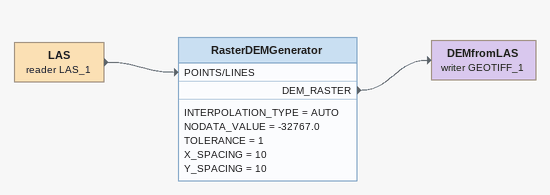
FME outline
LAS (reader LAS_1)
    -> RasterDEMGenerator [POINTS/LINES]
RasterDEMGenerator
    INTERPOLATION_TYPE = AUTO
    NODATA_VALUE = -32767.0
    TOLERANCE = 1
    X_SPACING = 10
    Y_SPACING = 10
    DEM_RASTER -> DEMfromLAS (writer GEOTIFF_1)
DEMfromLAS (writer GEOTIFF_1)
